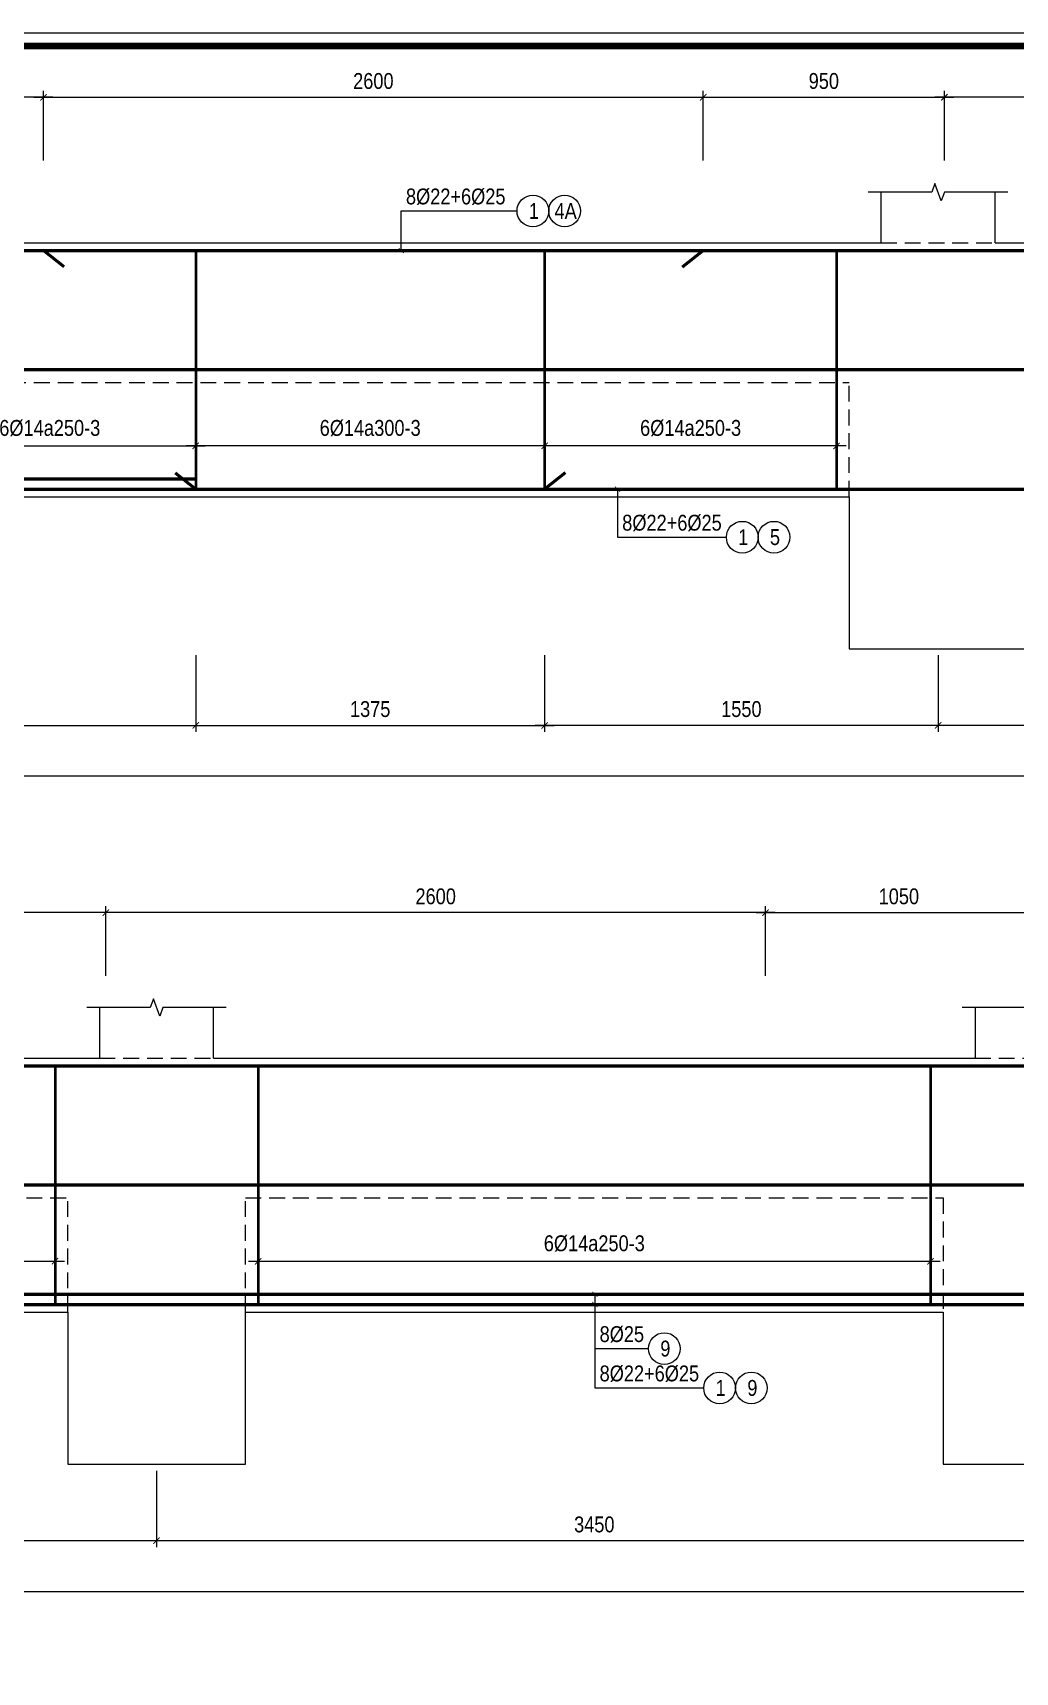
# Model space of a CAD drawing. Header units: millimetres. Extents: x 3014920 to 3563667, y -1638653 to -1356471.
# Drawn here: x 3119547 to 3123418, y -1592776 to -1586316 of the extents above; entities that cross this region are included whole.
import ezdxf
from ezdxf.enums import TextEntityAlignment as Align
from ezdxf.xclip import XClip

# ---------------------------------------------------------------- set-up
doc = ezdxf.new("R2010")
doc.units = ezdxf.units.MM
doc.header["$MEASUREMENT"] = 0
doc.header["$XCLIPFRAME"] = 0
doc.header["$PDMODE"] = 2
doc.linetypes.add('HIDDEN', pattern=[0.375, 0.25, -0.125])
doc.layers.get('0').update_dxf_attribs({"lineweight": 9})
doc.layers.get('Defpoints').update_dxf_attribs({"color": 10, "lineweight": 0})
for name, color, linetype, lineweight in [('CDAI', 21, 'Continuous', 40), ('CTHEP', 50, 'Continuous', 50), ('DBAO', 90, 'Continuous', 13), ('DGIONG', 130, 'Continuous', 13), ('KTH', 154, 'Continuous', 9), ('Net khuat', 8, 'HIDDEN', 13), ('TEXT', 7, 'Continuous', 15)]:
    doc.layers.add(name, color=color, linetype=linetype, lineweight=lineweight)
doc.styles.add('Star-HelCon', font='VHELVCN_0.TTF')
doc.styles.add('TTP-HelCon', font='VHELVCN_0.TTF')
doc.styles.add('VNI-HELVE-CONDENSE', font='VHELVCN_0.TTF')
doc.dimstyles.new('kc-25', dxfattribs={"dimtxt": 62.5, "dimasz": 20, "dimexe": 20, "dimexo": 50, "dimgap": 25, "dimtad": 3, "dimdec": 0, "dimzin": 0, "dimdsep": 46, "dimtxsty": 'VNI-HELVE-CONDENSE', "dimblk": 'DIM', "dimcen": 2.5, "dimclrd": 256, "dimclre": 154, "dimclrt": 7, "dimaunit": 1, "dimadec": 0, "dimazin": 0, "dimtfac": 1, "dimtdec": 0, "dimtix": 1, "dimtmove": 0, "dimatfit": 3, "dimldrblk": 'DOT', "dimfxl": 1, "dimtolj": 1, "dimtzin": 0, "dimarcsym": 0})
doc.dimstyles.new('TTP-25', dxfattribs={"dimscale": 25, "dimtxt": 2.5, "dimasz": 1, "dimexe": 1, "dimexo": 1, "dimgap": 0.09, "dimtad": 0, "dimdec": 4, "dimrnd": 1, "dimzin": 9, "dimdsep": 46, "dimtxsty": 'TTP-HelCon', "dimblk": 'ARCHTICK', "dimcen": 0.09, "dimdle": 1.5, "dimclrd": 256, "dimclre": 256, "dimclrt": 7, "dimadec": 0, "dimazin": 0, "dimtfac": 1, "dimtdec": 4, "dimtmove": 0, "dimatfit": 3, "dimldrblk": 'ARCHTICK', "dimfxl": 1, "dimtvp": 1, "dimtolj": 1, "dimtzin": 0, "dimarcsym": 0})

# ---------------------------------------------------------------- blocks, each defined once
blk = doc.blocks.new('_ArchTick')
at = {"color": 0, "linetype": 'ByBlock', "const_width": 0.15}
blk.add_lwpolyline([(-0.5, -0.5), (0.5, 0.5)], dxfattribs=at)
blk = doc.blocks.new('*D1207')
at = {"layer": 'Defpoints', "color": 0, "transparency": 16777216}
for p in [(10550, 1399), (10550, 1125), (12450, 1125)]:
    blk.add_point(p, dxfattribs=at)
at = {"layer": 'KTH', "lineweight": -2, "transparency": 16777216}
for p, q in [((10550, 1150), (10550, 1424)), ((12450, 1150), (12450, 1424)), ((12487.5, 1399), (10512.5, 1399))]:
    blk.add_line(p, q, dxfattribs=at)
at = {"layer": 'KTH', "lineweight": -2, "transparency": 16777216, "xscale": 25, "yscale": 25, "zscale": 25, "rotation": 180}
blk.add_blockref('_ArchTick', (10550, 1399), dxfattribs=at)
at = {"layer": 'KTH', "lineweight": -2, "transparency": 16777216, "xscale": 25, "yscale": 25, "zscale": 25}
blk.add_blockref('_ArchTick', (12450, 1399), dxfattribs=at)
at = {"layer": 'KTH', "color": 7, "transparency": 16777216, "insert": (11500, 1462.8), "char_height": 62.5, "attachment_point": 5, "style": 'TTP-HelCon'}
blk.add_mtext('\\A1;1900', dxfattribs=at)
blk = doc.blocks.new('*D1209')
at = {"layer": 'Defpoints', "color": 0, "transparency": 16777216}
for p in [(10550, -775), (13050, -775), (13050, -1076)]:
    blk.add_point(p, dxfattribs=at)
at = {"layer": 'KTH', "lineweight": -2, "transparency": 16777216}
for p, q in [((10550, -800), (10550, -1101)), ((13050, -800), (13050, -1101)), ((10512.5, -1076), (13087.5, -1076))]:
    blk.add_line(p, q, dxfattribs=at)
at = {"layer": 'KTH', "lineweight": -2, "transparency": 16777216, "xscale": 25, "yscale": 25, "zscale": 25, "rotation": 180}
blk.add_blockref('_ArchTick', (10550, -1076), dxfattribs=at)
at = {"layer": 'KTH', "lineweight": -2, "transparency": 16777216, "xscale": 25, "yscale": 25, "zscale": 25}
blk.add_blockref('_ArchTick', (13050, -1076), dxfattribs=at)
at = {"layer": 'KTH', "color": 7, "transparency": 16777216, "insert": (11800, -1012.2), "char_height": 62.5, "attachment_point": 5, "style": 'TTP-HelCon'}
blk.add_mtext('\\A1;2500', dxfattribs=at)
blk = doc.blocks.new('*D1211')
at = {"layer": 'Defpoints', "color": 0, "transparency": 16777216}
for p in [(11900, 222.1), (13050, 222.1), (13050, 25)]:
    blk.add_point(p, dxfattribs=at)
at = {"layer": 'KTH', "lineweight": -2, "transparency": 16777216}
for p, q in [((11900, 197.1), (11900, 0)), ((13050, 197.1), (13050, 0)), ((11862.5, 25), (13087.5, 25))]:
    blk.add_line(p, q, dxfattribs=at)
at = {"layer": 'KTH', "lineweight": -2, "transparency": 16777216, "xscale": 25, "yscale": 25, "zscale": 25, "rotation": 180}
blk.add_blockref('_ArchTick', (11900, 25), dxfattribs=at)
at = {"layer": 'KTH', "lineweight": -2, "transparency": 16777216, "xscale": 25, "yscale": 25, "zscale": 25}
blk.add_blockref('_ArchTick', (13050, 25), dxfattribs=at)
at = {"layer": 'KTH', "color": 7, "transparency": 16777216, "insert": (12475, 94.9), "char_height": 62.5, "attachment_point": 5, "style": 'TTP-HelCon'}
blk.add_mtext('\\A1;6Þ14a250-3', dxfattribs=at)
blk = doc.blocks.new('*D1216')
at = {"layer": 'Defpoints', "color": 0, "transparency": 16777216}
for p in [(15975, -775), (17425, -775), (15975, -1076)]:
    blk.add_point(p, dxfattribs=at)
at = {"layer": 'KTH', "lineweight": -2, "transparency": 16777216}
for p, q in [((15975, -800), (15975, -1101)), ((17425, -800), (17425, -1101)), ((17462.5, -1076), (15937.5, -1076))]:
    blk.add_line(p, q, dxfattribs=at)
at = {"layer": 'KTH', "lineweight": -2, "transparency": 16777216, "xscale": 25, "yscale": 25, "zscale": 25, "rotation": 180}
blk.add_blockref('_ArchTick', (15975, -1076), dxfattribs=at)
at = {"layer": 'KTH', "lineweight": -2, "transparency": 16777216, "xscale": 25, "yscale": 25, "zscale": 25}
blk.add_blockref('_ArchTick', (17425, -1076), dxfattribs=at)
at = {"layer": 'KTH', "color": 7, "transparency": 16777216, "insert": (16700, -1012.2), "char_height": 62.5, "attachment_point": 5, "style": 'TTP-HelCon'}
blk.add_mtext('\\A1;1450', dxfattribs=at)
blk = doc.blocks.new('*D1218')
at = {"layer": 'Defpoints', "color": 0, "transparency": 16777216}
for p in [(16000, 1399), (16000, 1125), (17025, 1125)]:
    blk.add_point(p, dxfattribs=at)
at = {"layer": 'KTH', "lineweight": -2, "transparency": 16777216}
for p, q in [((16000, 1150), (16000, 1424)), ((17025, 1150), (17025, 1424)), ((17062.5, 1399), (15962.5, 1399))]:
    blk.add_line(p, q, dxfattribs=at)
at = {"layer": 'KTH', "lineweight": -2, "transparency": 16777216, "xscale": 25, "yscale": 25, "zscale": 25, "rotation": 180}
blk.add_blockref('_ArchTick', (16000, 1399), dxfattribs=at)
at = {"layer": 'KTH', "lineweight": -2, "transparency": 16777216, "xscale": 25, "yscale": 25, "zscale": 25}
blk.add_blockref('_ArchTick', (17025, 1399), dxfattribs=at)
at = {"layer": 'KTH', "color": 7, "transparency": 16777216, "insert": (16512.5, 1462.8), "char_height": 62.5, "attachment_point": 5, "style": 'TTP-HelCon'}
blk.add_mtext('\\A1;1025', dxfattribs=at)
blk = doc.blocks.new('*D1225')
at = {"layer": 'Defpoints', "color": 0, "transparency": 16777216}
for p in [(10550, -775), (22800, -775), (10550, -1276)]:
    blk.add_point(p, dxfattribs=at)
at = {"layer": 'KTH', "lineweight": -2, "transparency": 16777216}
for p, q in [((10550, -800), (10550, -1301)), ((22800, -800), (22800, -1301)), ((22837.5, -1276), (10512.5, -1276))]:
    blk.add_line(p, q, dxfattribs=at)
at = {"layer": 'KTH', "lineweight": -2, "transparency": 16777216, "xscale": 25, "yscale": 25, "zscale": 25, "rotation": 180}
blk.add_blockref('_ArchTick', (10550, -1276), dxfattribs=at)
at = {"layer": 'KTH', "lineweight": -2, "transparency": 16777216, "xscale": 25, "yscale": 25, "zscale": 25}
blk.add_blockref('_ArchTick', (22800, -1276), dxfattribs=at)
at = {"layer": 'KTH', "color": 7, "transparency": 16777216, "insert": (16675, -1212.2), "char_height": 62.5, "attachment_point": 5, "style": 'TTP-HelCon'}
blk.add_mtext('\\A1;12250', dxfattribs=at)
blk = doc.blocks.new('*D1233')
at = {"layer": 'Defpoints', "color": 0, "transparency": 16777216}
for p in [(27875, 1399), (27875, 1125), (28875, 1125)]:
    blk.add_point(p, dxfattribs=at)
at = {"layer": 'KTH', "lineweight": -2, "transparency": 16777216}
for p, q in [((27875, 1150), (27875, 1424)), ((28875, 1150), (28875, 1424)), ((28912.5, 1399), (27837.5, 1399))]:
    blk.add_line(p, q, dxfattribs=at)
at = {"layer": 'KTH', "lineweight": -2, "transparency": 16777216, "xscale": 25, "yscale": 25, "zscale": 25, "rotation": 180}
blk.add_blockref('_ArchTick', (27875, 1399), dxfattribs=at)
at = {"layer": 'KTH', "lineweight": -2, "transparency": 16777216, "xscale": 25, "yscale": 25, "zscale": 25}
blk.add_blockref('_ArchTick', (28875, 1399), dxfattribs=at)
at = {"layer": 'KTH', "color": 7, "transparency": 16777216, "insert": (28375, 1462.8), "char_height": 62.5, "attachment_point": 5, "style": 'TTP-HelCon'}
blk.add_mtext('\\A1;1000', dxfattribs=at)
blk = doc.blocks.new('*D1234')
at = {"layer": 'Defpoints', "color": 0, "transparency": 16777216}
for p in [(28875, 1399), (28875, 1125), (31475, 1125)]:
    blk.add_point(p, dxfattribs=at)
at = {"layer": 'KTH', "lineweight": -2, "transparency": 16777216}
for p, q in [((28875, 1150), (28875, 1424)), ((31475, 1150), (31475, 1424)), ((31512.5, 1399), (28837.5, 1399))]:
    blk.add_line(p, q, dxfattribs=at)
at = {"layer": 'KTH', "lineweight": -2, "transparency": 16777216, "xscale": 25, "yscale": 25, "zscale": 25, "rotation": 180}
blk.add_blockref('_ArchTick', (28875, 1399), dxfattribs=at)
at = {"layer": 'KTH', "lineweight": -2, "transparency": 16777216, "xscale": 25, "yscale": 25, "zscale": 25}
blk.add_blockref('_ArchTick', (31475, 1399), dxfattribs=at)
at = {"layer": 'KTH', "color": 7, "transparency": 16777216, "insert": (30175, 1462.8), "char_height": 62.5, "attachment_point": 5, "style": 'TTP-HelCon'}
blk.add_mtext('\\A1;2600', dxfattribs=at)
blk = doc.blocks.new('*D1237')
at = {"layer": 'Defpoints', "color": 0, "transparency": 16777216}
for p in [(29075, -775), (32525, -775), (29075, -1076)]:
    blk.add_point(p, dxfattribs=at)
at = {"layer": 'KTH', "lineweight": -2, "transparency": 16777216}
for p, q in [((29075, -800), (29075, -1101)), ((32525, -800), (32525, -1101)), ((32562.5, -1076), (29037.5, -1076))]:
    blk.add_line(p, q, dxfattribs=at)
at = {"layer": 'KTH', "lineweight": -2, "transparency": 16777216, "xscale": 25, "yscale": 25, "zscale": 25, "rotation": 180}
blk.add_blockref('_ArchTick', (29075, -1076), dxfattribs=at)
at = {"layer": 'KTH', "lineweight": -2, "transparency": 16777216, "xscale": 25, "yscale": 25, "zscale": 25}
blk.add_blockref('_ArchTick', (32525, -1076), dxfattribs=at)
at = {"layer": 'KTH', "color": 7, "transparency": 16777216, "insert": (30800, -1012.2), "char_height": 62.5, "attachment_point": 5, "style": 'TTP-HelCon'}
blk.add_mtext('\\A1;3450', dxfattribs=at)
blk = doc.blocks.new('*D1240')
at = {"layer": 'Defpoints', "color": 0, "transparency": 16777216}
for p in [(22800, -775), (33250, -775), (33250, -1276)]:
    blk.add_point(p, dxfattribs=at)
at = {"layer": 'KTH', "lineweight": -2, "transparency": 16777216}
for p, q in [((22800, -800), (22800, -1301)), ((33250, -800), (33250, -1301)), ((22762.5, -1276), (33287.5, -1276))]:
    blk.add_line(p, q, dxfattribs=at)
at = {"layer": 'KTH', "lineweight": -2, "transparency": 16777216, "xscale": 25, "yscale": 25, "zscale": 25, "rotation": 180}
blk.add_blockref('_ArchTick', (22800, -1276), dxfattribs=at)
at = {"layer": 'KTH', "lineweight": -2, "transparency": 16777216, "xscale": 25, "yscale": 25, "zscale": 25}
blk.add_blockref('_ArchTick', (33250, -1276), dxfattribs=at)
at = {"layer": 'KTH', "color": 7, "transparency": 16777216, "insert": (28025, -1212.2), "char_height": 62.5, "attachment_point": 5, "style": 'TTP-HelCon'}
blk.add_mtext('\\A1;10450', dxfattribs=at)
blk = doc.blocks.new('*D1241')
at = {"layer": 'Defpoints', "color": 0, "transparency": 16777216}
for p in [(32525, 1399), (31475, 1125), (32525, 1125)]:
    blk.add_point(p, dxfattribs=at)
at = {"layer": 'KTH', "lineweight": -2, "transparency": 16777216}
for p, q in [((31475, 1150), (31475, 1424)), ((32525, 1150), (32525, 1424)), ((31437.5, 1399), (32562.5, 1399))]:
    blk.add_line(p, q, dxfattribs=at)
at = {"layer": 'KTH', "lineweight": -2, "transparency": 16777216, "xscale": 25, "yscale": 25, "zscale": 25, "rotation": 180}
blk.add_blockref('_ArchTick', (31475, 1399), dxfattribs=at)
at = {"layer": 'KTH', "lineweight": -2, "transparency": 16777216, "xscale": 25, "yscale": 25, "zscale": 25}
blk.add_blockref('_ArchTick', (32525, 1399), dxfattribs=at)
at = {"layer": 'KTH', "color": 7, "transparency": 16777216, "insert": (32000, 1462.8), "char_height": 62.5, "attachment_point": 5, "style": 'TTP-HelCon'}
blk.add_mtext('\\A1;1050', dxfattribs=at)
blk = doc.blocks.new('*D1242')
at = {"layer": 'Defpoints', "color": 0, "transparency": 16777216}
for p in [(27375, 222.1), (28675, 222.1), (28675, 25)]:
    blk.add_point(p, dxfattribs=at)
at = {"layer": 'KTH', "lineweight": -2, "transparency": 16777216}
for p, q in [((27375, 197.1), (27375, 0)), ((28675, 197.1), (28675, 0)), ((27337.5, 25), (28712.5, 25))]:
    blk.add_line(p, q, dxfattribs=at)
at = {"layer": 'KTH', "lineweight": -2, "transparency": 16777216, "xscale": 25, "yscale": 25, "zscale": 25, "rotation": 180}
blk.add_blockref('_ArchTick', (27375, 25), dxfattribs=at)
at = {"layer": 'KTH', "lineweight": -2, "transparency": 16777216, "xscale": 25, "yscale": 25, "zscale": 25}
blk.add_blockref('_ArchTick', (28675, 25), dxfattribs=at)
at = {"layer": 'KTH', "color": 7, "transparency": 16777216, "insert": (28025, 94.9), "char_height": 62.5, "attachment_point": 5, "style": 'TTP-HelCon'}
blk.add_mtext('\\A1;6Þ14a250-3', dxfattribs=at)
blk = doc.blocks.new('DIM')
h = blk.add_hatch(color=1)
h.paths.add_polyline_path([(0.49, 0.29, 1), (0.29, 0.49), (-0.19, 0), (0.19, 0)])
h.paths.add_polyline_path([(0.19, 0), (-0.19, 0), (-0.49, -0.29, 1), (-0.29, -0.49)])
at = {"color": 9}
for p, q in [((-0.19, 0), (-1.5, 0)), ((0.19, 0), (1.5, 0))]:
    blk.add_line(p, q, dxfattribs=at)
at = {"color": 1}
for p, q in [((-0.49, -0.29), (0.29, 0.49)), ((-0.29, -0.49), (0.49, 0.29)), ((-0.19, 0), (0.19, 0))]:
    blk.add_line(p, q, dxfattribs=at)
blk.add_arc((-0.39, -0.39), 0.138, 135, 315, dxfattribs=at)
blk = doc.blocks.new('*D1250')
at = {"layer": 'Defpoints', "color": 0, "transparency": 16777216}
for p in [(14425, 222.1), (15575, 222.1), (14425, 25)]:
    blk.add_point(p, dxfattribs=at)
at = {"layer": 'KTH', "lineweight": -2, "transparency": 16777216}
for p, q in [((14425, 197.1), (14425, 0)), ((15575, 197.1), (15575, 0)), ((15612.5, 25), (14387.5, 25))]:
    blk.add_line(p, q, dxfattribs=at)
at = {"layer": 'KTH', "lineweight": -2, "transparency": 16777216, "xscale": 25, "yscale": 25, "zscale": 25, "rotation": 180}
blk.add_blockref('_ArchTick', (14425, 25), dxfattribs=at)
at = {"layer": 'KTH', "lineweight": -2, "transparency": 16777216, "xscale": 25, "yscale": 25, "zscale": 25}
blk.add_blockref('_ArchTick', (15575, 25), dxfattribs=at)
at = {"layer": 'KTH', "color": 7, "transparency": 16777216, "insert": (15000, 94.9), "char_height": 62.5, "attachment_point": 5, "style": 'TTP-HelCon'}
blk.add_mtext('\\A1;6Þ14a250-3', dxfattribs=at)
blk = doc.blocks.new('*D1251')
at = {"layer": 'Defpoints', "color": 0, "transparency": 16777216}
for p in [(13050, 222.1), (14425, 222.1), (13050, 25)]:
    blk.add_point(p, dxfattribs=at)
at = {"layer": 'KTH', "lineweight": -2, "transparency": 16777216}
for p, q in [((13050, 197.1), (13050, 0)), ((14425, 197.1), (14425, 0)), ((14462.5, 25), (13012.5, 25))]:
    blk.add_line(p, q, dxfattribs=at)
at = {"layer": 'KTH', "lineweight": -2, "transparency": 16777216, "xscale": 25, "yscale": 25, "zscale": 25, "rotation": 180}
blk.add_blockref('_ArchTick', (13050, 25), dxfattribs=at)
at = {"layer": 'KTH', "lineweight": -2, "transparency": 16777216, "xscale": 25, "yscale": 25, "zscale": 25}
blk.add_blockref('_ArchTick', (14425, 25), dxfattribs=at)
at = {"layer": 'KTH', "color": 7, "transparency": 16777216, "insert": (13737.5, 94.9), "char_height": 62.5, "attachment_point": 5, "style": 'TTP-HelCon'}
blk.add_mtext('\\A1;6Þ14a300-3', dxfattribs=at)
blk = doc.blocks.new('*D1252')
at = {"layer": 'Defpoints', "color": 0, "transparency": 16777216}
for p in [(14425, -775), (15975, -775), (14425, -1076)]:
    blk.add_point(p, dxfattribs=at)
at = {"layer": 'KTH', "lineweight": -2, "transparency": 16777216}
for p, q in [((14425, -800), (14425, -1101)), ((15975, -800), (15975, -1101)), ((16012.5, -1076), (14387.5, -1076))]:
    blk.add_line(p, q, dxfattribs=at)
at = {"layer": 'KTH', "lineweight": -2, "transparency": 16777216, "xscale": 25, "yscale": 25, "zscale": 25, "rotation": 180}
blk.add_blockref('_ArchTick', (14425, -1076), dxfattribs=at)
at = {"layer": 'KTH', "lineweight": -2, "transparency": 16777216, "xscale": 25, "yscale": 25, "zscale": 25}
blk.add_blockref('_ArchTick', (15975, -1076), dxfattribs=at)
at = {"layer": 'KTH', "color": 7, "transparency": 16777216, "insert": (15200, -1012.2), "char_height": 62.5, "attachment_point": 5, "style": 'TTP-HelCon'}
blk.add_mtext('\\A1;1550', dxfattribs=at)
blk = doc.blocks.new('*D1253')
at = {"layer": 'Defpoints', "color": 0, "transparency": 16777216}
for p in [(13050, -775), (14425, -775), (14425, -1076)]:
    blk.add_point(p, dxfattribs=at)
at = {"layer": 'KTH', "lineweight": -2, "transparency": 16777216}
for p, q in [((13050, -800), (13050, -1101)), ((14425, -800), (14425, -1101)), ((13012.5, -1076), (14462.5, -1076))]:
    blk.add_line(p, q, dxfattribs=at)
at = {"layer": 'KTH', "lineweight": -2, "transparency": 16777216, "xscale": 25, "yscale": 25, "zscale": 25, "rotation": 180}
blk.add_blockref('_ArchTick', (13050, -1076), dxfattribs=at)
at = {"layer": 'KTH', "lineweight": -2, "transparency": 16777216, "xscale": 25, "yscale": 25, "zscale": 25}
blk.add_blockref('_ArchTick', (14425, -1076), dxfattribs=at)
at = {"layer": 'KTH', "color": 7, "transparency": 16777216, "insert": (13737.5, -1012.2), "char_height": 62.5, "attachment_point": 5, "style": 'TTP-HelCon'}
blk.add_mtext('\\A1;1375', dxfattribs=at)
blk = doc.blocks.new('*D1260')
at = {"layer": 'Defpoints', "color": 0, "transparency": 16777216}
for p in [(27375, -775), (29075, -775), (27375, -1076)]:
    blk.add_point(p, dxfattribs=at)
at = {"layer": 'KTH', "lineweight": -2, "transparency": 16777216}
for p, q in [((27375, -800), (27375, -1101)), ((29075, -800), (29075, -1101)), ((29112.5, -1076), (27337.5, -1076))]:
    blk.add_line(p, q, dxfattribs=at)
at = {"layer": 'KTH', "lineweight": -2, "transparency": 16777216, "xscale": 25, "yscale": 25, "zscale": 25, "rotation": 180}
blk.add_blockref('_ArchTick', (27375, -1076), dxfattribs=at)
at = {"layer": 'KTH', "lineweight": -2, "transparency": 16777216, "xscale": 25, "yscale": 25, "zscale": 25}
blk.add_blockref('_ArchTick', (29075, -1076), dxfattribs=at)
at = {"layer": 'KTH', "color": 7, "transparency": 16777216, "insert": (28225, -1012.2), "char_height": 62.5, "attachment_point": 5, "style": 'TTP-HelCon'}
blk.add_mtext('\\A1;1700', dxfattribs=at)
blk = doc.blocks.new('*D1302')
at = {"layer": 'Defpoints', "color": 0, "transparency": 16777216}
for p in [(15050, 1399), (12450, 1125), (15050, 1125)]:
    blk.add_point(p, dxfattribs=at)
at = {"layer": 'KTH', "lineweight": -2, "transparency": 16777216}
for p, q in [((12450, 1150), (12450, 1424)), ((15050, 1150), (15050, 1424)), ((12412.5, 1399), (15087.5, 1399))]:
    blk.add_line(p, q, dxfattribs=at)
at = {"layer": 'KTH', "lineweight": -2, "transparency": 16777216, "xscale": 25, "yscale": 25, "zscale": 25, "rotation": 180}
blk.add_blockref('_ArchTick', (12450, 1399), dxfattribs=at)
at = {"layer": 'KTH', "lineweight": -2, "transparency": 16777216, "xscale": 25, "yscale": 25, "zscale": 25}
blk.add_blockref('_ArchTick', (15050, 1399), dxfattribs=at)
at = {"layer": 'KTH', "color": 7, "transparency": 16777216, "insert": (13750, 1462.8), "char_height": 62.5, "attachment_point": 5, "style": 'TTP-HelCon'}
blk.add_mtext('\\A1;2600', dxfattribs=at)
blk = doc.blocks.new('*D1303')
at = {"layer": 'Defpoints', "color": 0, "transparency": 16777216}
for p in [(16000, 1399), (15050, 1125), (16000, 1125)]:
    blk.add_point(p, dxfattribs=at)
at = {"layer": 'KTH', "lineweight": -2, "transparency": 16777216}
for p, q in [((15050, 1150), (15050, 1424)), ((16000, 1150), (16000, 1424)), ((15012.5, 1399), (16037.5, 1399))]:
    blk.add_line(p, q, dxfattribs=at)
at = {"layer": 'KTH', "lineweight": -2, "transparency": 16777216, "xscale": 25, "yscale": 25, "zscale": 25, "rotation": 180}
blk.add_blockref('_ArchTick', (15050, 1399), dxfattribs=at)
at = {"layer": 'KTH', "lineweight": -2, "transparency": 16777216, "xscale": 25, "yscale": 25, "zscale": 25}
blk.add_blockref('_ArchTick', (16000, 1399), dxfattribs=at)
at = {"layer": 'KTH', "color": 7, "transparency": 16777216, "insert": (15525, 1462.8), "char_height": 62.5, "attachment_point": 5, "style": 'TTP-HelCon'}
blk.add_mtext('\\A1;950', dxfattribs=at)
blk = doc.blocks.new('*D1310')
at = {"layer": 'Defpoints', "color": 0, "transparency": 16777216}
for p in [(29475, 222.1), (32125, 222.1), (32125, 25)]:
    blk.add_point(p, dxfattribs=at)
at = {"layer": 'KTH', "lineweight": -2, "transparency": 16777216}
for p, q in [((29475, 197.1), (29475, 0)), ((32125, 197.1), (32125, 0)), ((29437.5, 25), (32162.5, 25))]:
    blk.add_line(p, q, dxfattribs=at)
at = {"layer": 'KTH', "lineweight": -2, "transparency": 16777216, "xscale": 25, "yscale": 25, "zscale": 25, "rotation": 180}
blk.add_blockref('_ArchTick', (29475, 25), dxfattribs=at)
at = {"layer": 'KTH', "lineweight": -2, "transparency": 16777216, "xscale": 25, "yscale": 25, "zscale": 25}
blk.add_blockref('_ArchTick', (32125, 25), dxfattribs=at)
at = {"layer": 'KTH', "color": 7, "transparency": 16777216, "insert": (30800, 94.9), "char_height": 62.5, "attachment_point": 5, "style": 'TTP-HelCon'}
blk.add_mtext('\\A1;6Þ14a250-3', dxfattribs=at)
blk = doc.blocks.new('2X')
at = {"layer": 'CTHEP'}
for p, q in [((22955.08097, -2543.89199), (-6829.84878, -2543.89199)), ((22955.08097, -3003.89199), (-6829.84878, -3003.89199)), ((22955.08097, -3463.89199), (-6829.84878, -3463.89199))]:
    blk.add_line(p, q, dxfattribs=at)
for points in [[(-6909.34311, -2083.89199), (22989.96849, -2083.892)], [(-6910.49302, -3923.89199), (22989.96849, -3923.89199)], [(3264.95936, -3883.89199), (12164.95936, -3883.89199)]]:
    blk.add_lwpolyline(points, dxfattribs=at)
at = {"layer": 'DBAO', "linetype": 'Continuous', "flags": 128}
blk.add_lwpolyline([(23014.96849, -2053.89199), (23014.96849, -3953.89199), (-6935.03477, -3953.89199), (-6935.03477, -2053.89199)], dxfattribs=at)
blk = doc.blocks.new('CHG_XX_Khung ten')
blk.add_lwpolyline([(15, 579), (826, 579), (826, 15), (15, 15)], close=True)
at = {"color": 4, "linetype": 'Continuous', "const_width": 1}
blk.add_lwpolyline([(17, 577), (824, 577), (824, 17), (17, 17)], close=True, dxfattribs=at)
blk = doc.blocks.new('2X-6')
at = {"layer": 'CDAI'}
for points in [[(13050.00338, 795), (13050.00338, -145)], [(14425.00181, 795), (14425.00181, -145)], [(15575.00189, 795), (15575.00189, -145)], [(28675.00189, 795), (28675.00189, -145)], [(29475.00173, 795), (29475.00173, -145)], [(32124.99431, 795), (32124.99431, -145)]]:
    blk.add_lwpolyline(points, dxfattribs=at)
at = {"layer": 'CTHEP'}
for p, q in [((12531.42928, 730.4745), (12450.00339, 795)), ((14968.57599, 730.4745), (15050.00189, 795)), ((62408.63368, 325.00001), (-295.8093, 325)), ((12968.57749, -80.4745), (13050.00338, -145)), ((14506.4277, -80.4745), (14425.00181, -145))]:
    blk.add_line(p, q, dxfattribs=at)
for points in [[(-320.00014, 595.00141), (-320.00014, 795), (62463.59072, 795)], [(7850.00347, -105), (13050.00338, -105)], [(27375.00189, -105), (34225.00181, -105)], [(-320.00014, -145), (62469.99431, -144.99999), (62469.99431, -144.99999)]]:
    blk.add_lwpolyline(points, dxfattribs=at)
at = {"layer": 'DBAO', "linetype": 'Continuous'}
for p, q in [((15750.00181, 1025), (15750.00181, 825)), ((16200.00181, 825), (16200.00181, 1025)), ((28850.00181, 1025), (28850.00181, 825)), ((29300.00181, 825), (29300.00181, 1025)), ((32300.00181, 1025), (32300.00181, 825)), ((11000.00181, 825), (15750.00181, 825)), ((16200.00181, 825), (20800.00181, 825)), ((23249.99434, 825), (28850.00181, 825)), ((29300.00181, 825), (32300.00181, 825))]:
    blk.add_line(p, q, dxfattribs=at)
at = {"layer": 'DBAO', "linetype": 'Continuous', "flags": 128}
for points in [[(-350.00014, 1025), (-350.00014, -175), (15625.00189, -175)], [(23500.00182, -175), (28725.00189, -175)], [(29425.00188, -175), (32175.00181, -175)]]:
    blk.add_lwpolyline(points, dxfattribs=at)
at = {"layer": 'DBAO'}
for points in [[(15625.00189, -175), (15625.00189, -775), (16325.00188, -775), (16325.00188, -175)], [(28725.00189, -175), (28725.00189, -775), (29425.00188, -775), (29425.00188, -175)], [(32175.00181, -175), (32175.00181, -775), (32875.00181, -775), (32875.00181, -175)]]:
    blk.add_lwpolyline(points, dxfattribs=at)
at = {"layer": 'DGIONG', "linetype": 'Continuous', "flags": 128}
for points in [[(16250.00181, 1025), (16000.00181, 1025), (15987.50181, 990.65653), (15962.50181, 1059.34347), (15950.00181, 1025), (15699.9868, 1025)], [(29350.00181, 1025), (29100.00181, 1025), (29087.50181, 990.65653), (29062.50181, 1059.34347), (29050.00181, 1025), (28799.9868, 1025)], [(32799.99431, 1025), (32549.99055, 1025), (32537.49055, 990.65653), (32512.49055, 1059.34347), (32499.99055, 1025), (32249.9868, 1025)]]:
    blk.add_lwpolyline(points, dxfattribs=at)
at = {"layer": 'DGIONG'}
for centre in [(14378.54564, 951.06616), (14503.54564, 951.06616), (31075.76286, -318.93134), (15203.37537, -334.54778), (15328.37537, -334.54778), (31293.65236, -473.91229), (31418.65236, -473.91229)]:
    blk.add_circle(centre, 62.5, dxfattribs=at)
at = {"layer": 'Net khuat', "ltscale": 250}
for p, q in [((15750.00181, 825), (16200.00181, 825)), ((28850.00181, 825), (29300.00181, 825)), ((32300.00181, 825), (32749.9868, 825)), ((11850.00338, 275), (15625.00189, 275)), ((15625.00189, -175), (15625.00189, 275)), ((23500.00182, 275), (28725.00189, 275)), ((28725.00189, -175), (28725.00189, 275)), ((29425.00188, 275), (32175.00181, 275)), ((29425.00188, -175), (29425.00188, 275)), ((32175.00181, 275), (32175.00181, -175))]:
    blk.add_line(p, q, dxfattribs=at)
at = {"layer": 'TEXT', "style": 'TTP-HelCon'}
for s, p in [('8Þ22+6Þ25', (13878.49166, 976.91911, 0)), ('8Þ22+6Þ25', (14730.56749, -308.69484, 0)), ('8Þ25', (30820.84448, -293.07834, 0)), ('8Þ22+6Þ25', (30820.84448, -448.05934, 0))]:
    blk.add_text(s, height=62.5, dxfattribs=at).set_placement(p)
at = {"layer": 'TEXT', "style": 'Star-HelCon'}
for s, p in [('1', (14382.7123, 951.06616)), ('4A', (14507.7123, 951.06616)), ('1', (15207.54203, -334.54778)), ('5', (15332.54203, -334.54778)), ('9', (31079.92953, -318.93134)), ('1', (31297.81903, -473.91229)), ('9', (31422.81903, -473.91229))]:
    blk.add_text(s, height=62.5, dxfattribs=at).set_placement(p, align=Align.MIDDLE)
at = {"layer": 'KTH'}
for base, p1, p2, picture, middle in [((10550.00181, 1399.00461), (12450.00338, 1125), (10550.00181, 1125), '*D1207', (11500.00259, 1462.83794)), ((16000.00181, 1399.00461), (17025.00181, 1125), (16000.00181, 1125), '*D1218', (16512.50181, 1462.83794)), ((27875.00188, 1399.00461), (28874.99431, 1125), (27875.00188, 1125), '*D1233', (28374.99809, 1462.83794)), ((28874.99431, 1399.00461), (31474.99431, 1125), (28874.99431, 1125), '*D1234', (30174.99431, 1462.83794)), ((13050.00338, -1076.04426), (10550.00361, -775), (13050.00338, -775), '*D1209', (11800.0035, -1012.21093)), ((10550.00361, -1276), (22800.00181, -775), (10550.00361, -775), '*D1225', (16675.00271, -1212.16666)), ((14425.00189, -1076.04426), (13050.00338, -775), (14425.00189, -775), '*D1253', (13737.50263, -1012.21093))]:
    dim = blk.add_linear_dim(base=base, p1=p1, p2=p2, dimstyle='TTP-25', override={"dimtmove": 1}, dxfattribs=at)
    dim.commit()
    dim.dimension.update_dxf_attribs({"geometry": picture, "text_midpoint": middle})
for base, p1, p2, picture, middle in [((15050.00189, 1399.00461), (12450.00338, 1125), (15050.00189, 1125), '*D1302', (13750.00264, 1462.83794)), ((16000.00181, 1399.00461), (15050.00189, 1125), (16000.00181, 1125), '*D1303', (15525.00185, 1462.83794)), ((32524.99431, 1399.00461), (31474.99431, 1125), (32524.99431, 1125), '*D1241', (31999.99431, 1462.83794)), ((14425.00189, -1076.04426), (15975.00188, -775), (14425.00189, -775), '*D1252', (15200.00188, -1012.21093)), ((15975.00188, -1076.04426), (17425.00181, -775), (15975.00188, -775), '*D1216', (16700.00185, -1012.21093)), ((33250.00181, -1276), (22800.00181, -775), (33250.00181, -775), '*D1240', (28025.00181, -1212.16666)), ((27375.00189, -1076.04426), (29075.00188, -775), (27375.00189, -775), '*D1260', (28225.00188, -1012.21093)), ((29075.00188, -1076.04426), (32525.00181, -775), (29075.00188, -775), '*D1237', (30800.00185, -1012.21093))]:
    dim = blk.add_linear_dim(base=base, p1=p1, p2=p2, angle=180, dimstyle='TTP-25', override={"dimtmove": 1}, dxfattribs=at)
    dim.commit()
    dim.dimension.update_dxf_attribs({"geometry": picture, "text_midpoint": middle})
for base, p1, p2, picture, middle in [((13050.00338, 25), (11900.00338, 222.13667), (13050.00338, 222.13667), '*D1211', (12475.00338, 94.91667)), ((28675.00189, 25), (27375.00189, 222.13667), (28675.00189, 222.13667), '*D1242', (28025.00189, 94.91667)), ((32124.99431, 25), (29475.00173, 222.13667), (32124.99431, 222.13667), '*D1310', (30799.99802, 94.91667))]:
    dim = blk.add_linear_dim(base=base, p1=p1, p2=p2, text='6Þ14a250-3', dimstyle='TTP-25', override={"dimtmove": 1}, dxfattribs=at)
    dim.commit()
    dim.dimension.update_dxf_attribs({"geometry": picture, "text_midpoint": middle})
for base, p1, p2, text, picture, middle in [((13050.00338, 25), (14425.00181, 222.13667), (13050.00338, 222.13667), '6Þ14a300-3', '*D1251', (13737.50259, 94.91667)), ((14425.00181, 25), (15575.00189, 222.13667), (14425.00181, 222.13667), '6Þ14a250-3', '*D1250', (15000.00185, 94.91667))]:
    dim = blk.add_linear_dim(base=base, p1=p1, p2=p2, angle=180, text=text, dimstyle='TTP-25', override={"dimtmove": 1}, dxfattribs=at)
    dim.commit()
    dim.dimension.update_dxf_attribs({"geometry": picture, "text_midpoint": middle})
at = {"layer": 'DGIONG'}
for points in [[(13859.97973, 795), (13859.97963, 951.06616), (14316.04564, 951.06616)], [(30802.33268, -105), (30802.33245, -318.93128), (31013.26286, -318.93128)], [(14712.05564, -144.99999), (14712.05546, -334.54778), (15140.87537, -334.54778)], [(30802.33264, -145), (30802.33245, -473.91229), (31231.15236, -473.91229)]]:
    blk.add_leader(points, dimstyle='kc-25', override={"dimtad": 0, "dimldrblk": 'ArchTick', "dimfxl": 100, "dimarcsym": 1}, dxfattribs=at)

msp = doc.modelspace()

# ---------------------------------------------------------------- block references
at = {"layer": 'DBAO'}
ref = msp.add_blockref('2X-6', (3107138.93578, -1587969.15278), dxfattribs=at)
XClip(ref).set_block_clipping_path([(-1638.1832787527, -1721.8275090233), (16426.2046676348, 2389.9415)])
ref = msp.add_blockref('2X-6', (3090959.57058, -1591182.20371), dxfattribs=at)
XClip(ref).set_block_clipping_path([(15457.1181627339, -1550.1848006914), (32660.3576309553, 2419.7536452064)])
ref = msp.add_blockref('2X', (3119173.85927, -1588769.64272), dxfattribs=at)
XClip(ref).set_block_clipping_path([(8949.7285135179, -5176.4397037849), (23727.516076609, -1061.2533817049)])

# ---------------------------------------------------------------- next in the draw order: block references
at = {"color": 5, "xscale": 25.92478421704392, "yscale": 25.92478421704392, "zscale": 25.92478421704392}
msp.add_blockref('CHG_XX_Khung ten', (3105809.60146, -1601326.46106), dxfattribs=at)

doc.saveas('drawing.dxf')
